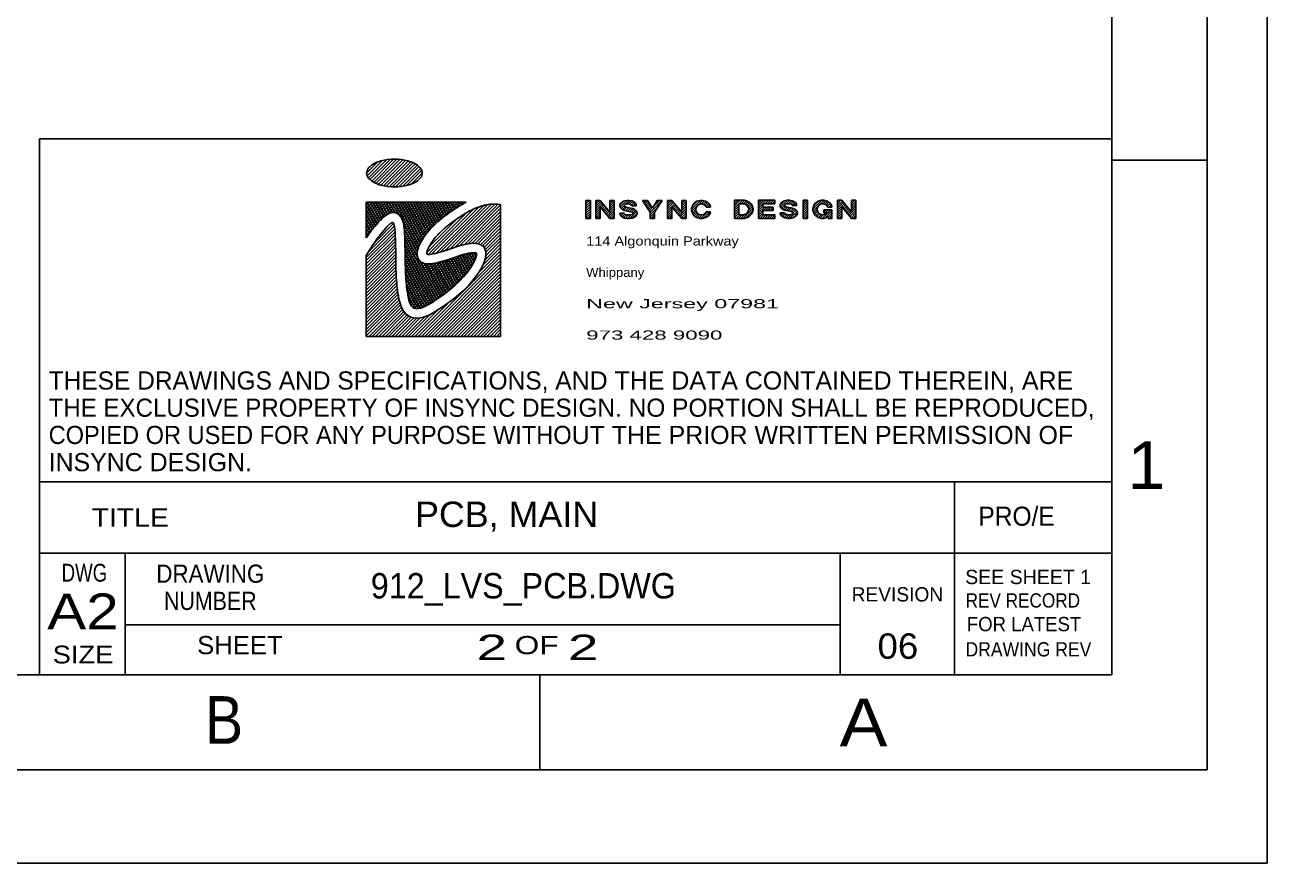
# Model space of a CAD drawing. Extents: x 0 to 187562, y 0 to 215336.
# Drawn here: x 457.2 to 594, y 0 to 92.4 of the extents above; entities that cross this region are included whole.
import ezdxf
from ezdxf.enums import TextEntityAlignment as Align

# ---------------------------------------------------------------- set-up
doc = ezdxf.new("R2010")
doc.units = 0
doc.header["$LTSCALE"] = 32.67
doc.header["$MEASUREMENT"] = 0
doc.layers.get('0').update_dxf_attribs({"linetype": 'CONTINUOUS'})
doc.styles.get("Standard").update_dxf_attribs({"font": 'txt', "width": 0.8})

msp = doc.modelspace()

# ---------------------------------------------------------------- linework, layer by layer
at = {"color": 7, "linetype": 'Continuous'}
for p, q in [((594, 0), (594, 420)), ((494.82, 76.05), (496.05, 77.28)), ((494.885, 75.755), (496.563, 77.433)), ((495.015, 75.524), (497.011, 77.521)), ((495.186, 75.334), (497.418, 77.566)), ((495.386, 75.173), (497.795, 77.583)), ((495.608, 75.035), (498.15, 77.577)), ((495.849, 74.915), (498.485, 77.552)), ((496.106, 74.812), (498.805, 77.511)), ((496.378, 74.723), (499.109, 77.455)), ((496.667, 74.652), (499.399, 77.383)), ((496.973, 74.597), (499.67, 77.294)), ((497.294, 74.557), (499.926, 77.189)), ((497.631, 74.533), (500.165, 77.068)), ((497.987, 74.529), (500.386, 76.928)), ((498.366, 74.547), (500.584, 76.765)), ((498.774, 74.595), (500.753, 76.573)), ((499.225, 74.685), (500.88, 76.34)), ((499.742, 74.841), (500.938, 76.037)), ((494.777, 72.846), (505.793, 72.846)), ((494.777, 72.846), (494.777, 68.922)), ((494.777, 72.486), (495.138, 72.846)), ((494.777, 72.125), (495.498, 72.846)), ((494.777, 71.764), (495.859, 72.846)), ((494.777, 71.404), (496.219, 72.846)), ((494.777, 71.043), (496.58, 72.846)), ((494.777, 70.682), (496.941, 72.846)), ((494.777, 70.322), (497.301, 72.846)), ((494.777, 69.961), (497.662, 72.846)), ((494.777, 69.6), (498.023, 72.846)), ((494.777, 72.545), (495.976, 70.467)), ((494.897, 72.846), (496.152, 70.672)), ((495.192, 72.846), (496.332, 70.871)), ((495.486, 72.846), (496.52, 71.056)), ((495.78, 72.846), (496.713, 71.232)), ((496.075, 72.846), (496.915, 71.391)), ((496.37, 72.846), (497.131, 71.527)), ((496.664, 72.846), (497.363, 71.636)), ((496.954, 71.416), (498.383, 72.846)), ((496.959, 72.846), (497.624, 71.693)), ((497.253, 72.846), (497.927, 71.679)), ((497.548, 72.846), (498.316, 71.514)), ((497.583, 71.685), (498.744, 72.846)), ((497.842, 72.846), (500.607, 68.056)), ((497.936, 71.678), (499.105, 72.846)), ((498.136, 72.846), (500.74, 68.336)), ((498.199, 71.58), (499.465, 72.846)), ((498.412, 71.432), (499.826, 72.846)), ((498.431, 72.846), (500.883, 68.599)), ((498.581, 71.24), (500.187, 72.846)), ((498.706, 71.005), (500.547, 72.846)), ((498.725, 72.846), (501.031, 68.853)), ((498.803, 70.741), (500.908, 72.846)), ((498.881, 70.458), (501.269, 72.846)), ((498.935, 70.152), (501.629, 72.846)), ((498.969, 69.825), (501.99, 72.846)), ((498.995, 69.49), (502.351, 72.846)), ((499.011, 69.146), (502.711, 72.846)), ((499.02, 72.846), (501.188, 69.091)), ((499.026, 68.8), (503.072, 72.846)), ((499.038, 68.451), (503.433, 72.846)), ((499.045, 68.098), (503.793, 72.846)), ((499.053, 67.745), (504.154, 72.846)), ((499.055, 67.387), (504.515, 72.846)), ((499.314, 72.846), (501.352, 69.317)), ((499.609, 72.846), (501.521, 69.534)), ((499.903, 72.846), (501.698, 69.738)), ((500.198, 72.846), (501.874, 69.943)), ((500.492, 72.846), (502.06, 70.132)), ((500.787, 72.846), (502.245, 70.32)), ((501.081, 72.846), (502.438, 70.496)), ((501.376, 72.846), (502.63, 70.674)), ((501.67, 72.846), (502.827, 70.843)), ((501.965, 72.846), (503.027, 71.007)), ((502.259, 72.846), (503.229, 71.167)), ((502.554, 72.846), (503.434, 71.322)), ((502.848, 72.846), (503.639, 71.477)), ((502.925, 67.34), (508.164, 72.579)), ((503.083, 71.054), (504.875, 72.846)), ((503.143, 72.846), (503.847, 71.627)), ((503.437, 72.846), (504.055, 71.776)), ((503.437, 67.491), (508.571, 72.626)), ((503.732, 72.846), (504.266, 71.92)), ((503.982, 67.676), (508.937, 72.631)), ((504.026, 72.846), (504.479, 72.061)), ((504.321, 72.846), (504.691, 72.204)), ((504.398, 72.008), (505.236, 72.846)), ((504.524, 67.857), (509.277, 72.61)), ((504.615, 72.846), (504.908, 72.339)), ((504.91, 72.846), (505.125, 72.474)), ((505.06, 68.033), (509.569, 72.542)), ((505.281, 72.563), (505.13, 72.477)), ((505.204, 72.846), (505.346, 72.6)), ((505.422, 72.644), (505.281, 72.563)), ((505.357, 72.607), (505.597, 72.846)), ((505.562, 72.722), (505.422, 72.644)), ((505.499, 72.846), (505.568, 72.725)), ((505.703, 72.796), (505.562, 72.722)), ((505.793, 72.842), (505.703, 72.796)), ((507.792, 72.51), (507.912, 72.535)), ((507.912, 72.535), (508.033, 72.559)), ((508.033, 72.559), (508.163, 72.579)), ((508.163, 72.579), (508.284, 72.598)), ((508.284, 72.598), (508.424, 72.614)), ((508.424, 72.614), (508.565, 72.625)), ((508.565, 72.625), (508.716, 72.632)), ((508.716, 72.632), (508.876, 72.633)), ((508.876, 72.633), (509.057, 72.627)), ((509.057, 72.627), (509.258, 72.612)), ((509.258, 72.612), (509.479, 72.589)), ((509.479, 72.589), (509.569, 72.576)), ((509.569, 58.054), (509.569, 72.576)), ((518.979, 73.048), (519.458, 73.048)), ((518.979, 71.051), (518.979, 73.048)), ((518.979, 72.666), (519.36, 73.048)), ((518.979, 72.921), (519.106, 73.048)), ((518.979, 72.412), (519.458, 72.891)), ((518.979, 72.157), (519.458, 72.637)), ((519.458, 73.048), (519.458, 71.051)), ((520.057, 73.048), (520.536, 73.048)), ((520.057, 71.051), (520.057, 73.048)), ((520.057, 72.666), (520.439, 73.048)), ((520.057, 72.921), (520.184, 73.048)), ((520.057, 72.412), (520.608, 72.962)), ((520.057, 72.157), (520.723, 72.823)), ((520.057, 71.903), (520.839, 72.684)), ((520.536, 73.048), (521.615, 71.75)), ((520.637, 72.228), (520.954, 72.545)), ((521.615, 73.048), (522.094, 73.048)), ((521.615, 71.75), (521.615, 73.048)), ((521.615, 72.951), (521.712, 73.048)), ((521.615, 72.697), (521.966, 73.048)), ((521.615, 72.442), (522.094, 72.921)), ((521.615, 72.187), (522.094, 72.667)), ((522.094, 73.048), (522.094, 71.051)), ((522.693, 72.502), (523.193, 73.002)), ((522.813, 72.749), (522.693, 72.549)), ((522.693, 72.549), (522.693, 72.399)), ((522.737, 72.291), (523.494, 73.048)), ((523.053, 72.948), (522.813, 72.749)), ((523.172, 72.998), (523.053, 72.948)), ((523.472, 73.048), (523.172, 72.998)), ((523.172, 72.499), (523.292, 72.599)), ((523.292, 72.599), (523.532, 72.649)), ((523.302, 72.601), (523.744, 73.043)), ((523.712, 73.048), (523.472, 73.048)), ((523.532, 72.649), (523.652, 72.649)), ((523.604, 72.649), (523.962, 73.007)), ((523.652, 72.649), (523.891, 72.599)), ((524.011, 72.998), (523.712, 73.048)), ((523.823, 72.613), (524.148, 72.938)), ((523.891, 72.599), (524.011, 72.499)), ((523.985, 72.521), (524.304, 72.84)), ((524.131, 72.948), (524.011, 72.998)), ((524.371, 72.799), (524.131, 72.948)), ((524.168, 72.449), (524.426, 72.707)), ((524.491, 72.599), (524.371, 72.799)), ((524.423, 72.449), (524.491, 72.517)), ((524.491, 72.449), (524.491, 72.599)), ((525.209, 73.048), (525.749, 73.048)), ((526.048, 71.75), (525.209, 73.048)), ((525.259, 72.971), (525.337, 73.048)), ((525.359, 72.816), (525.591, 73.048)), ((525.459, 72.662), (525.786, 72.989)), ((525.559, 72.507), (525.885, 72.833)), ((525.659, 72.352), (525.984, 72.678)), ((525.749, 73.048), (526.288, 72.2)), ((525.759, 72.198), (526.083, 72.522)), ((526.048, 71.723), (527.353, 73.028)), ((526.288, 72.2), (526.827, 73.048)), ((526.319, 72.248), (527.119, 73.048)), ((527.366, 73.048), (526.527, 71.75)), ((526.762, 72.946), (526.864, 73.048)), ((526.827, 73.048), (527.366, 73.048)), ((527.965, 73.048), (528.445, 73.048)), ((527.965, 71.051), (527.965, 73.048)), ((527.965, 72.921), (528.093, 73.048)), ((527.965, 72.666), (528.347, 73.048)), ((527.965, 72.412), (528.516, 72.962)), ((527.965, 72.157), (528.631, 72.823)), ((527.965, 71.903), (528.747, 72.684)), ((528.445, 73.048), (529.523, 71.75)), ((528.545, 72.228), (528.863, 72.545)), ((529.523, 73.048), (530.002, 73.048)), ((529.523, 71.75), (529.523, 73.048)), ((529.523, 72.951), (529.62, 73.048)), ((529.523, 72.697), (529.875, 73.048)), ((529.523, 72.442), (530.002, 72.921)), ((529.523, 72.188), (530.002, 72.667)), ((530.002, 73.048), (530.002, 71.051)), ((530.602, 72.067), (531.582, 73.048)), ((530.683, 72.404), (531.239, 72.959)), ((530.721, 72.499), (530.901, 72.749)), ((530.901, 72.749), (531.021, 72.849)), ((531.021, 72.849), (531.201, 72.948)), ((531.201, 72.948), (531.56, 73.048)), ((531.44, 72.599), (531.261, 72.499)), ((531.322, 72.533), (531.829, 73.04)), ((531.62, 72.649), (531.44, 72.599)), ((531.56, 73.048), (531.8, 73.048)), ((531.74, 72.649), (531.62, 72.649)), ((531.692, 72.649), (532.028, 72.985)), ((531.92, 72.599), (531.74, 72.649)), ((531.8, 73.048), (532.159, 72.948)), ((531.902, 72.604), (532.215, 72.917)), ((532.099, 72.499), (531.92, 72.599)), ((532.069, 72.516), (532.373, 72.82)), ((532.159, 72.948), (532.339, 72.849)), ((532.191, 72.384), (532.499, 72.692)), ((532.339, 72.849), (532.459, 72.749)), ((532.361, 72.299), (532.606, 72.544)), ((532.459, 72.749), (532.639, 72.499)), ((535.34, 73.064), (536.418, 73.064)), ((535.34, 71.067), (535.34, 73.064)), ((535.34, 72.682), (535.722, 73.064)), ((535.34, 72.428), (535.977, 73.064)), ((535.34, 72.937), (535.467, 73.064)), ((535.34, 72.173), (535.819, 72.653)), ((535.819, 72.665), (536.418, 72.665)), ((535.819, 71.467), (535.819, 72.665)), ((535.832, 72.665), (536.231, 73.064)), ((536.086, 72.665), (536.474, 73.053)), ((536.341, 72.665), (536.68, 73.004)), ((536.418, 73.064), (536.658, 73.014)), ((536.418, 72.665), (536.658, 72.565)), ((536.543, 72.613), (536.849, 72.919)), ((536.658, 73.014), (536.958, 72.865)), ((536.658, 72.565), (536.838, 72.315)), ((536.697, 72.511), (537.003, 72.818)), ((536.803, 72.363), (537.127, 72.688)), ((536.878, 72.183), (537.234, 72.539)), ((536.958, 72.865), (537.197, 72.615)), ((537.197, 72.615), (537.317, 72.365)), ((537.976, 73.064), (539.774, 73.064)), ((537.976, 71.067), (537.976, 73.064)), ((537.976, 72.937), (538.104, 73.064)), ((537.976, 72.682), (538.358, 73.064)), ((537.976, 72.428), (538.613, 73.064)), ((537.976, 72.173), (538.456, 72.653)), ((539.774, 72.665), (538.456, 72.665)), ((538.456, 72.665), (538.456, 72.315)), ((538.468, 72.665), (538.867, 73.064)), ((538.723, 72.665), (539.122, 73.064)), ((538.977, 72.665), (539.376, 73.064)), ((539.232, 72.665), (539.631, 73.064)), ((539.486, 72.665), (539.774, 72.952)), ((539.741, 72.665), (539.774, 72.698)), ((539.774, 73.064), (539.774, 72.665)), ((540.373, 72.518), (540.873, 73.018)), ((540.493, 72.765), (540.373, 72.565)), ((540.373, 72.565), (540.373, 72.415)), ((540.416, 72.307), (541.174, 73.064)), ((540.732, 72.964), (540.493, 72.765)), ((540.852, 73.014), (540.732, 72.964)), ((541.152, 73.064), (540.852, 73.014)), ((540.852, 72.515), (540.972, 72.615)), ((540.972, 72.615), (541.211, 72.665)), ((540.981, 72.617), (541.423, 73.059)), ((541.391, 73.064), (541.152, 73.064)), ((541.211, 72.665), (541.331, 72.665)), ((541.284, 72.665), (541.641, 73.023)), ((541.331, 72.665), (541.571, 72.615)), ((541.691, 73.014), (541.391, 73.064)), ((541.503, 72.629), (541.827, 72.954)), ((541.571, 72.615), (541.691, 72.515)), ((541.665, 72.537), (541.984, 72.856)), ((541.811, 72.964), (541.691, 73.014)), ((542.05, 72.815), (541.811, 72.964)), ((541.848, 72.465), (542.105, 72.723)), ((542.17, 72.615), (542.05, 72.815)), ((542.102, 72.465), (542.17, 72.533)), ((542.17, 72.465), (542.17, 72.615)), ((542.889, 73.064), (543.368, 73.064)), ((542.889, 71.067), (542.889, 73.064)), ((542.889, 72.682), (543.271, 73.064)), ((542.889, 72.937), (543.016, 73.064)), ((542.889, 72.428), (543.368, 72.907)), ((542.889, 72.173), (543.368, 72.653)), ((543.368, 73.064), (543.368, 71.067)), ((543.967, 72.083), (544.949, 73.064)), ((544.049, 72.419), (544.605, 72.975)), ((544.267, 72.765), (544.087, 72.515)), ((544.387, 72.865), (544.267, 72.765)), ((544.567, 72.964), (544.387, 72.865)), ((544.926, 73.064), (544.567, 72.964)), ((544.626, 72.515), (544.806, 72.615)), ((544.688, 72.55), (545.195, 73.056)), ((544.806, 72.615), (544.986, 72.665)), ((545.166, 73.064), (544.926, 73.064)), ((544.986, 72.665), (545.106, 72.665)), ((545.058, 72.665), (545.394, 73.001)), ((545.106, 72.665), (545.286, 72.615)), ((545.525, 72.964), (545.166, 73.064)), ((545.268, 72.62), (545.581, 72.933)), ((545.286, 72.615), (545.465, 72.515)), ((545.435, 72.532), (545.739, 72.836)), ((545.705, 72.865), (545.525, 72.964)), ((545.557, 72.4), (545.865, 72.708)), ((545.825, 72.765), (545.705, 72.865)), ((545.727, 72.315), (545.972, 72.56)), ((546.005, 72.515), (545.825, 72.765)), ((546.664, 73.064), (547.143, 73.064)), ((546.664, 71.067), (546.664, 73.064)), ((546.664, 72.682), (547.045, 73.064)), ((546.664, 72.937), (546.791, 73.064)), ((546.664, 72.428), (547.214, 72.978)), ((546.664, 72.173), (547.33, 72.839)), ((546.664, 71.919), (547.445, 72.7)), ((547.143, 73.064), (548.221, 71.766)), ((547.244, 72.244), (547.561, 72.561)), ((548.221, 73.064), (548.701, 73.064)), ((548.221, 71.766), (548.221, 73.064)), ((548.221, 72.967), (548.318, 73.064)), ((548.221, 72.713), (548.573, 73.064)), ((548.221, 72.458), (548.701, 72.937)), ((548.221, 72.203), (548.701, 72.683)), ((548.701, 73.064), (548.701, 71.067)), ((494.777, 72.035), (495.801, 70.261)), ((494.777, 71.525), (495.626, 70.054)), ((496.815, 71.324), (496.574, 71.109)), ((497.087, 71.506), (496.815, 71.324)), ((497.378, 71.642), (497.087, 71.506)), ((497.699, 71.709), (497.378, 71.642)), ((498.05, 71.663), (497.699, 71.709)), ((498.362, 71.489), (498.05, 71.663)), ((498.583, 71.238), (498.362, 71.489)), ((498.733, 70.955), (498.583, 71.238)), ((501.452, 67.31), (505.815, 71.673)), ((501.594, 67.091), (506.576, 72.073)), ((501.981, 67.118), (507.198, 72.334)), ((502.431, 67.207), (507.715, 72.491)), ((503.242, 71.177), (503.162, 71.12)), ((503.283, 71.213), (503.242, 71.177)), ((503.413, 71.307), (503.283, 71.213)), ((503.544, 71.405), (503.413, 71.307)), ((503.674, 71.504), (503.544, 71.405)), ((503.815, 71.603), (503.674, 71.504)), ((503.955, 71.705), (503.815, 71.603)), ((504.096, 71.806), (503.955, 71.705)), ((504.247, 71.907), (504.096, 71.806)), ((504.397, 72.008), (504.247, 71.907)), ((504.548, 72.106), (504.397, 72.008)), ((504.688, 72.202), (504.548, 72.106)), ((504.839, 72.298), (504.688, 72.202)), ((504.99, 72.389), (504.839, 72.298)), ((504.97, 71.147), (505.11, 71.239)), ((505.13, 72.477), (504.99, 72.389)), ((505.11, 71.239), (505.251, 71.331)), ((505.251, 71.331), (505.391, 71.42)), ((505.391, 71.42), (505.532, 71.506)), ((505.532, 71.506), (505.663, 71.587)), ((505.55, 68.162), (509.569, 72.181)), ((505.663, 71.587), (505.803, 71.666)), ((505.803, 71.666), (505.934, 71.74)), ((505.934, 71.74), (506.054, 71.812)), ((506.01, 68.261), (509.569, 71.82)), ((506.054, 71.812), (506.185, 71.88)), ((506.185, 71.88), (506.305, 71.945)), ((506.305, 71.945), (506.436, 72.006)), ((506.431, 68.321), (509.569, 71.46)), ((506.436, 72.006), (506.556, 72.064)), ((506.556, 72.064), (506.677, 72.12)), ((506.677, 72.12), (506.787, 72.172)), ((506.787, 72.172), (506.908, 72.221)), ((506.908, 72.221), (507.018, 72.266)), ((507.018, 72.266), (507.129, 72.309)), ((507.129, 72.309), (507.239, 72.349)), ((507.239, 72.349), (507.35, 72.387)), ((507.35, 72.387), (507.45, 72.421)), ((507.45, 72.421), (507.561, 72.452)), ((507.561, 72.452), (507.681, 72.482)), ((507.681, 72.482), (507.792, 72.51)), ((518.979, 71.903), (519.458, 72.382)), ((518.979, 71.648), (519.458, 72.127)), ((518.979, 71.393), (519.458, 71.873)), ((518.979, 71.139), (519.458, 71.618)), ((519.146, 71.051), (519.458, 71.364)), ((520.057, 71.648), (520.536, 72.127)), ((520.057, 71.393), (520.536, 71.873)), ((520.057, 71.139), (520.536, 71.618)), ((520.224, 71.051), (520.536, 71.364)), ((521.615, 71.051), (520.536, 72.349)), ((520.536, 72.349), (520.536, 71.051)), ((520.753, 72.089), (521.07, 72.406)), ((520.868, 71.95), (521.185, 72.267)), ((520.984, 71.811), (521.301, 72.128)), ((521.099, 71.672), (521.416, 71.989)), ((521.215, 71.533), (521.532, 71.85)), ((521.33, 71.394), (522.094, 72.157)), ((521.446, 71.255), (522.094, 71.903)), ((521.561, 71.116), (522.094, 71.648)), ((521.615, 71.933), (522.094, 72.412)), ((521.751, 71.051), (522.094, 71.394)), ((522.693, 72.399), (522.753, 72.25)), ((523.172, 71.65), (522.693, 71.65)), ((522.693, 71.65), (522.693, 71.551)), ((522.693, 71.551), (522.813, 71.351)), ((522.718, 71.509), (522.86, 71.65)), ((522.753, 72.25), (522.873, 72.1)), ((522.813, 71.351), (522.993, 71.201)), ((522.814, 71.35), (523.115, 71.65)), ((522.841, 72.14), (523.172, 72.472)), ((522.873, 72.1), (523.172, 71.95)), ((522.953, 71.234), (523.253, 71.534)), ((522.993, 71.201), (523.232, 71.101)), ((522.994, 72.039), (523.301, 72.346)), ((523.121, 71.148), (523.443, 71.469)), ((523.164, 71.954), (523.492, 72.283)), ((523.172, 72.399), (523.172, 72.499)), ((523.412, 72.299), (523.172, 72.399)), ((523.172, 71.95), (523.891, 71.8)), ((523.172, 71.601), (523.172, 71.65)), ((523.292, 71.501), (523.172, 71.601)), ((523.532, 71.451), (523.292, 71.501)), ((523.315, 71.087), (523.679, 71.451)), ((523.373, 71.908), (523.703, 72.239)), ((523.891, 72.2), (523.412, 72.299)), ((523.772, 71.451), (523.532, 71.451)), ((523.534, 71.051), (523.976, 71.493)), ((523.583, 71.864), (523.914, 72.195)), ((524.011, 71.501), (523.772, 71.451)), ((523.792, 71.055), (524.559, 71.822)), ((523.794, 71.82), (524.125, 72.151)), ((524.131, 72.15), (523.891, 72.2)), ((523.891, 71.8), (524.011, 71.75)), ((523.988, 71.76), (524.29, 72.061)), ((524.011, 72.499), (524.011, 72.449)), ((524.011, 72.449), (524.491, 72.449)), ((524.011, 71.75), (524.131, 71.65)), ((524.131, 71.601), (524.011, 71.501)), ((524.071, 71.101), (524.311, 71.201)), ((524.109, 71.117), (524.61, 71.618)), ((524.311, 72.05), (524.131, 72.15)), ((524.131, 71.648), (524.432, 71.949)), ((524.131, 71.65), (524.131, 71.601)), ((524.55, 71.85), (524.311, 72.05)), ((524.311, 71.201), (524.491, 71.351)), ((524.491, 71.351), (524.61, 71.551)), ((524.61, 71.65), (524.55, 71.85)), ((524.61, 71.551), (524.61, 71.65)), ((525.859, 72.043), (526.182, 72.366)), ((525.959, 71.888), (526.281, 72.21)), ((526.048, 71.469), (526.888, 72.309)), ((526.048, 71.051), (526.048, 71.75)), ((526.048, 71.214), (526.527, 71.693)), ((526.14, 71.051), (526.527, 71.439)), ((526.395, 71.051), (526.527, 71.184)), ((526.527, 71.75), (526.527, 71.051)), ((527.965, 71.648), (528.445, 72.127)), ((527.965, 71.394), (528.445, 71.873)), ((527.965, 71.139), (528.445, 71.618)), ((528.132, 71.051), (528.445, 71.364)), ((529.523, 71.051), (528.445, 72.349)), ((528.445, 72.349), (528.445, 71.051)), ((528.661, 72.089), (528.978, 72.406)), ((528.776, 71.95), (529.094, 72.267)), ((528.892, 71.811), (529.209, 72.128)), ((529.008, 71.672), (529.325, 71.989)), ((529.123, 71.533), (529.44, 71.85)), ((529.239, 71.394), (530.002, 72.158)), ((529.354, 71.255), (530.002, 71.903)), ((529.47, 71.116), (530.002, 71.648)), ((529.523, 71.933), (530.002, 72.412)), ((529.66, 71.051), (530.002, 71.394)), ((530.602, 72.15), (530.661, 72.349)), ((530.602, 71.95), (530.602, 72.15)), ((530.661, 71.75), (530.602, 71.95)), ((530.633, 71.844), (531.22, 72.431)), ((530.661, 72.349), (530.721, 72.499)), ((530.721, 71.601), (530.661, 71.75)), ((530.699, 71.656), (531.081, 72.038)), ((530.901, 71.351), (530.721, 71.601)), ((530.795, 71.498), (531.129, 71.831)), ((531.021, 71.251), (530.901, 71.351)), ((530.902, 71.35), (531.22, 71.668)), ((531.201, 71.151), (531.021, 71.251)), ((531.045, 71.238), (531.355, 71.548)), ((531.141, 72.299), (531.081, 72.15)), ((531.081, 72.15), (531.081, 71.95)), ((531.081, 71.95), (531.141, 71.8)), ((531.261, 72.499), (531.141, 72.299)), ((531.141, 71.8), (531.261, 71.601)), ((531.56, 71.051), (531.201, 71.151)), ((531.21, 71.148), (531.536, 71.474)), ((531.261, 71.601), (531.44, 71.501)), ((531.409, 71.093), (531.777, 71.461)), ((531.44, 71.501), (531.62, 71.451)), ((531.62, 71.451), (531.74, 71.451)), ((531.622, 71.051), (532.371, 71.8)), ((531.74, 71.451), (531.92, 71.501)), ((532.159, 71.151), (531.8, 71.051)), ((531.906, 71.081), (532.626, 71.8)), ((531.92, 71.501), (532.099, 71.601)), ((532.219, 72.349), (532.099, 72.499)), ((532.099, 71.601), (532.219, 71.75)), ((532.339, 71.251), (532.159, 71.151)), ((532.219, 72.299), (532.219, 72.349)), ((532.699, 72.299), (532.219, 72.299)), ((532.219, 71.8), (532.699, 71.8)), ((532.219, 71.75), (532.219, 71.8)), ((532.321, 71.241), (532.53, 71.45)), ((532.459, 71.351), (532.339, 71.251)), ((532.639, 71.601), (532.459, 71.351)), ((532.616, 72.299), (532.689, 72.373)), ((532.639, 72.499), (532.699, 72.349)), ((532.699, 71.75), (532.639, 71.601)), ((532.699, 72.349), (532.699, 72.299)), ((532.699, 71.8), (532.699, 71.75)), ((535.34, 71.919), (535.819, 72.398)), ((535.34, 71.664), (535.819, 72.143)), ((535.34, 71.409), (535.819, 71.889)), ((535.34, 71.155), (535.819, 71.634)), ((535.507, 71.067), (535.906, 71.467)), ((535.762, 71.067), (536.161, 71.467)), ((536.418, 71.467), (535.819, 71.467)), ((536.016, 71.067), (536.416, 71.467)), ((536.271, 71.067), (537.366, 72.162)), ((536.658, 71.566), (536.418, 71.467)), ((536.554, 71.095), (537.347, 71.888)), ((536.838, 71.816), (536.658, 71.566)), ((536.958, 71.267), (536.658, 71.117)), ((536.838, 72.315), (536.898, 72.116)), ((536.898, 72.016), (536.838, 71.816)), ((536.869, 71.92), (537.316, 72.367)), ((536.898, 72.116), (536.898, 72.016)), ((537.197, 71.517), (536.958, 71.267)), ((537.317, 71.766), (537.197, 71.517)), ((537.317, 72.365), (537.377, 72.116)), ((537.377, 72.016), (537.317, 71.766)), ((537.377, 72.116), (537.377, 72.016)), ((537.976, 71.919), (538.456, 72.398)), ((537.976, 71.664), (538.628, 72.315)), ((537.976, 71.409), (538.456, 71.889)), ((537.976, 71.155), (538.456, 71.634)), ((538.143, 71.067), (538.543, 71.467)), ((538.398, 71.067), (538.797, 71.467)), ((538.456, 72.315), (539.594, 72.315)), ((539.594, 71.916), (538.456, 71.916)), ((538.456, 71.916), (538.456, 71.467)), ((538.456, 71.467), (539.774, 71.467)), ((538.483, 71.916), (538.882, 72.315)), ((538.652, 71.067), (539.052, 71.467)), ((538.737, 71.916), (539.137, 72.315)), ((538.907, 71.067), (539.306, 71.467)), ((538.992, 71.916), (539.391, 72.315)), ((539.162, 71.067), (539.561, 71.467)), ((539.247, 71.916), (539.594, 72.263)), ((539.416, 71.067), (539.774, 71.425)), ((539.501, 71.916), (539.594, 72.009)), ((539.594, 72.315), (539.594, 71.916)), ((539.671, 71.067), (539.774, 71.17)), ((539.774, 71.467), (539.774, 71.067)), ((540.373, 72.415), (540.433, 72.266)), ((540.852, 71.666), (540.373, 71.666)), ((540.373, 71.666), (540.373, 71.566)), ((540.373, 71.566), (540.493, 71.367)), ((540.398, 71.524), (540.54, 71.666)), ((540.433, 72.266), (540.552, 72.116)), ((540.493, 71.367), (540.672, 71.217)), ((540.494, 71.366), (540.794, 71.666)), ((540.52, 72.156), (540.852, 72.488)), ((540.552, 72.116), (540.852, 71.966)), ((540.633, 71.25), (540.932, 71.55)), ((540.672, 71.217), (540.912, 71.117)), ((540.674, 72.055), (540.981, 72.362)), ((540.801, 71.163), (541.122, 71.485)), ((540.844, 71.97), (541.172, 72.299)), ((540.852, 72.415), (540.852, 72.515)), ((541.092, 72.315), (540.852, 72.415)), ((540.852, 71.966), (541.571, 71.816)), ((540.852, 71.616), (540.852, 71.666)), ((540.972, 71.517), (540.852, 71.616)), ((541.211, 71.467), (540.972, 71.517)), ((540.995, 71.103), (541.358, 71.467)), ((541.052, 71.924), (541.383, 72.255)), ((541.571, 72.215), (541.092, 72.315)), ((541.451, 71.467), (541.211, 71.467)), ((541.214, 71.067), (541.656, 71.509)), ((541.263, 71.88), (541.593, 72.211)), ((541.691, 71.517), (541.451, 71.467)), ((541.472, 71.071), (542.239, 71.838)), ((541.474, 71.836), (541.804, 72.167)), ((541.811, 72.166), (541.571, 72.215)), ((541.571, 71.816), (541.691, 71.766)), ((541.668, 71.776), (541.969, 72.077)), ((541.691, 72.515), (541.691, 72.465)), ((541.691, 72.465), (542.17, 72.465)), ((541.691, 71.766), (541.811, 71.666)), ((541.811, 71.616), (541.691, 71.517)), ((541.751, 71.117), (541.99, 71.217)), ((541.788, 71.133), (542.29, 71.634)), ((541.99, 72.066), (541.811, 72.166)), ((541.811, 71.664), (542.111, 71.965)), ((541.811, 71.666), (541.811, 71.616)), ((542.23, 71.866), (541.99, 72.066)), ((541.99, 71.217), (542.17, 71.367)), ((542.17, 71.367), (542.29, 71.566)), ((542.29, 71.666), (542.23, 71.866)), ((542.29, 71.566), (542.29, 71.666)), ((542.889, 71.919), (543.368, 72.398)), ((542.889, 71.664), (543.368, 72.143)), ((542.889, 71.409), (543.368, 71.889)), ((542.889, 71.155), (543.368, 71.634)), ((543.056, 71.067), (543.368, 71.38)), ((544.027, 72.365), (543.967, 72.166)), ((543.967, 72.166), (543.967, 71.966)), ((543.967, 71.966), (544.027, 71.766)), ((543.999, 71.86), (544.585, 72.446)), ((544.087, 72.515), (544.027, 72.365)), ((544.027, 71.766), (544.087, 71.616)), ((544.065, 71.672), (544.447, 72.053)), ((544.087, 71.616), (544.267, 71.367)), ((544.161, 71.513), (544.495, 71.847)), ((544.267, 71.367), (544.387, 71.267)), ((544.268, 71.366), (544.586, 71.684)), ((544.387, 71.267), (544.567, 71.167)), ((544.411, 71.254), (544.721, 71.564)), ((544.447, 72.166), (544.507, 72.315)), ((544.447, 71.966), (544.447, 72.166)), ((544.507, 71.816), (544.447, 71.966)), ((544.507, 72.315), (544.626, 72.515)), ((544.626, 71.616), (544.507, 71.816)), ((544.567, 71.167), (544.926, 71.067)), ((544.576, 71.164), (544.902, 71.49)), ((544.806, 71.517), (544.626, 71.616)), ((544.775, 71.109), (545.143, 71.477)), ((544.986, 71.467), (544.806, 71.517)), ((545.106, 71.467), (544.986, 71.467)), ((544.988, 71.067), (545.937, 72.016)), ((545.286, 71.517), (545.106, 71.467)), ((546.064, 72.016), (545.166, 72.016)), ((545.166, 72.016), (545.166, 71.666)), ((545.166, 71.754), (545.428, 72.016)), ((545.166, 72.009), (545.173, 72.016)), ((545.166, 71.666), (545.525, 71.666)), ((545.272, 71.097), (546.064, 71.889)), ((545.465, 71.616), (545.286, 71.517)), ((545.333, 71.666), (545.682, 72.016)), ((545.345, 71.117), (545.645, 71.217)), ((545.465, 72.515), (545.585, 72.365)), ((545.525, 71.666), (545.465, 71.616)), ((545.585, 72.365), (545.585, 72.315)), ((545.585, 72.315), (546.064, 72.315)), ((545.645, 71.215), (546.064, 71.634)), ((545.645, 71.217), (545.645, 71.067)), ((545.752, 71.067), (546.064, 71.38)), ((545.982, 72.315), (546.055, 72.389)), ((546.064, 72.365), (546.005, 72.515)), ((546.064, 72.315), (546.064, 72.365)), ((546.064, 71.067), (546.064, 72.016)), ((546.664, 71.664), (547.143, 72.143)), ((546.664, 71.409), (547.143, 71.889)), ((546.664, 71.155), (547.143, 71.634)), ((546.831, 71.067), (547.143, 71.38)), ((548.221, 71.067), (547.143, 72.365)), ((547.143, 72.365), (547.143, 71.067)), ((547.359, 72.105), (547.676, 72.422)), ((547.475, 71.966), (547.792, 72.283)), ((547.59, 71.827), (547.907, 72.144)), ((547.706, 71.688), (548.023, 72.005)), ((547.821, 71.549), (548.138, 71.866)), ((547.937, 71.41), (548.701, 72.174)), ((548.052, 71.271), (548.701, 71.919)), ((548.168, 71.132), (548.701, 71.664)), ((548.221, 71.949), (548.701, 72.428)), ((548.358, 71.067), (548.701, 71.41)), ((548.613, 71.067), (548.701, 71.155)), ((494.777, 71.015), (495.452, 69.845)), ((494.777, 70.504), (495.282, 69.63)), ((494.777, 69.24), (495.816, 70.279)), ((494.777, 69.994), (495.118, 69.404)), ((494.777, 66.766), (497.923, 69.913)), ((495.013, 67.363), (497.87, 70.22)), ((495.409, 69.792), (495.289, 69.639)), ((495.53, 69.94), (495.409, 69.792)), ((495.59, 70.011), (495.53, 69.94)), ((495.731, 70.18), (495.59, 70.011)), ((495.672, 68.382), (497.795, 70.505)), ((495.911, 70.39), (495.731, 70.18)), ((496.112, 70.628), (495.911, 70.39)), ((496.333, 70.873), (496.112, 70.628)), ((496.574, 71.109), (496.333, 70.873)), ((496.705, 69.728), (496.896, 69.949)), ((496.705, 69.722), (496.896, 69.943)), ((496.896, 69.949), (497.087, 70.164)), ((496.896, 69.943), (497.087, 70.157)), ((497.087, 70.164), (497.277, 70.355)), ((497.087, 70.157), (497.277, 70.348)), ((497.277, 70.355), (497.348, 70.419)), ((497.277, 70.348), (497.348, 70.412)), ((497.348, 70.419), (497.377, 70.443)), ((497.348, 70.412), (497.377, 70.437)), ((497.377, 70.443), (497.408, 70.471)), ((497.377, 70.437), (497.408, 70.464)), ((497.408, 70.471), (497.442, 70.5)), ((497.408, 70.464), (497.442, 70.493)), ((497.442, 70.5), (497.478, 70.528)), ((497.442, 70.493), (497.478, 70.522)), ((497.478, 70.528), (497.515, 70.554)), ((497.478, 70.522), (497.515, 70.548)), ((497.515, 70.554), (497.552, 70.577)), ((497.515, 70.548), (497.552, 70.571)), ((497.552, 70.577), (497.589, 70.595)), ((497.552, 70.571), (497.589, 70.589)), ((497.589, 70.595), (497.624, 70.607)), ((497.589, 70.589), (497.624, 70.601)), ((497.624, 70.607), (497.658, 70.613)), ((497.624, 70.601), (497.658, 70.606)), ((497.658, 70.613), (497.689, 70.611)), ((497.658, 70.606), (497.689, 70.605)), ((497.689, 70.611), (497.718, 70.602)), ((497.689, 70.605), (497.718, 70.596)), ((497.718, 70.602), (497.743, 70.587)), ((497.718, 70.596), (497.743, 70.58)), ((497.743, 70.587), (497.765, 70.564)), ((497.743, 70.58), (497.765, 70.558)), ((497.765, 70.564), (497.783, 70.536)), ((497.765, 70.558), (497.783, 70.529)), ((497.783, 70.536), (497.799, 70.503)), ((497.783, 70.529), (497.799, 70.496)), ((497.799, 70.503), (497.812, 70.466)), ((497.799, 70.496), (497.812, 70.459)), ((497.812, 70.466), (497.824, 70.427)), ((497.812, 70.459), (497.824, 70.42)), ((497.824, 70.427), (497.834, 70.387)), ((497.824, 70.42), (497.834, 70.38)), ((497.834, 70.387), (497.842, 70.349)), ((497.834, 70.38), (497.842, 70.342)), ((497.842, 70.349), (497.85, 70.313)), ((497.842, 70.342), (497.85, 70.307)), ((497.85, 70.307), (497.89, 70.137)), ((497.89, 70.137), (497.93, 69.87)), ((497.93, 69.87), (497.95, 69.583)), ((498.834, 70.648), (498.733, 70.955)), ((498.914, 70.326), (498.834, 70.648)), ((498.847, 70.596), (500.496, 67.739)), ((498.954, 69.992), (498.914, 70.326)), ((498.984, 69.658), (498.954, 69.992)), ((498.964, 69.883), (500.415, 67.37)), ((501.676, 67.894), (504.841, 71.059)), ((501.796, 69.854), (501.696, 69.736)), ((501.897, 69.968), (501.796, 69.854)), ((502.007, 70.077), (501.897, 69.968)), ((502.108, 70.182), (502.007, 70.077)), ((502.208, 70.283), (502.108, 70.182)), ((502.309, 70.382), (502.208, 70.283)), ((502.419, 70.478), (502.309, 70.382)), ((502.519, 70.572), (502.419, 70.478)), ((502.434, 69.013), (503.34, 69.92)), ((502.62, 70.665), (502.519, 70.572)), ((502.72, 70.756), (502.62, 70.665)), ((502.831, 70.847), (502.72, 70.756)), ((502.941, 70.937), (502.831, 70.847)), ((503.052, 71.027), (502.941, 70.937)), ((503.162, 71.12), (503.052, 71.027)), ((503.122, 69.721), (503.212, 69.805)), ((503.212, 69.805), (503.303, 69.889)), ((503.303, 69.889), (503.403, 69.97)), ((503.403, 69.97), (503.494, 70.053)), ((503.494, 70.053), (503.594, 70.136)), ((503.594, 70.136), (503.704, 70.219)), ((503.704, 70.219), (503.805, 70.304)), ((503.805, 70.304), (503.875, 70.357)), ((503.875, 70.357), (503.915, 70.391)), ((503.915, 70.391), (504.036, 70.48)), ((504.036, 70.48), (504.156, 70.573)), ((504.156, 70.573), (504.287, 70.667)), ((504.287, 70.667), (504.417, 70.762)), ((504.417, 70.762), (504.558, 70.859)), ((504.558, 70.859), (504.688, 70.955)), ((504.688, 70.955), (504.829, 71.051)), ((504.829, 71.051), (504.97, 71.147)), ((506.781, 68.31), (509.569, 71.099)), ((507.11, 68.279), (509.569, 70.738)), ((507.356, 68.164), (509.569, 70.378)), ((507.584, 68.031), (509.569, 70.017)), ((519.458, 71.051), (518.979, 71.051)), ((519.4, 71.051), (519.458, 71.109)), ((520.536, 71.051), (520.057, 71.051)), ((520.479, 71.051), (520.536, 71.109)), ((522.094, 71.051), (521.615, 71.051)), ((522.006, 71.051), (522.094, 71.139)), ((523.232, 71.101), (523.532, 71.051)), ((523.532, 71.051), (523.772, 71.051)), ((523.772, 71.051), (524.071, 71.101)), ((526.527, 71.051), (526.048, 71.051)), ((528.445, 71.051), (527.965, 71.051)), ((528.387, 71.051), (528.445, 71.109)), ((530.002, 71.051), (529.523, 71.051)), ((529.914, 71.051), (530.002, 71.139)), ((531.8, 71.051), (531.56, 71.051)), ((536.418, 71.067), (535.34, 71.067)), ((536.658, 71.117), (536.418, 71.067)), ((539.774, 71.067), (537.976, 71.067)), ((540.912, 71.117), (541.211, 71.067)), ((541.211, 71.067), (541.451, 71.067)), ((541.451, 71.067), (541.751, 71.117)), ((543.368, 71.067), (542.889, 71.067)), ((543.311, 71.067), (543.368, 71.125)), ((544.926, 71.067), (545.166, 71.067)), ((545.166, 71.067), (545.345, 71.117)), ((545.645, 71.067), (546.064, 71.067)), ((546.007, 71.067), (546.064, 71.125)), ((547.143, 71.067), (546.664, 71.067)), ((547.085, 71.067), (547.143, 71.125)), ((548.701, 71.067), (548.221, 71.067)), ((494.777, 66.405), (497.95, 69.579)), ((494.777, 69.484), (494.958, 69.171)), ((494.777, 66.045), (497.972, 69.24)), ((494.777, 68.974), (494.796, 68.941)), ((494.777, 65.684), (497.986, 68.893)), ((494.777, 65.323), (497.999, 68.546)), ((494.807, 68.961), (494.787, 68.922)), ((494.937, 69.142), (494.807, 68.961)), ((495.058, 69.314), (494.937, 69.142)), ((495.168, 69.479), (495.058, 69.314)), ((495.289, 69.639), (495.168, 69.479)), ((495.67, 68.386), (495.781, 68.558)), ((495.67, 68.38), (495.781, 68.552)), ((495.781, 68.558), (495.901, 68.722)), ((495.781, 68.552), (495.901, 68.715)), ((495.901, 68.722), (496.012, 68.875)), ((495.901, 68.715), (496.012, 68.868)), ((496.012, 68.875), (496.112, 69.02)), ((496.012, 68.868), (496.112, 69.014)), ((496.112, 69.02), (496.152, 69.063)), ((496.112, 69.014), (496.152, 69.056)), ((496.152, 69.063), (496.223, 69.156)), ((496.152, 69.056), (496.223, 69.149)), ((496.223, 69.156), (496.323, 69.283)), ((496.223, 69.149), (496.323, 69.276)), ((496.323, 69.283), (496.373, 69.343)), ((496.323, 69.276), (496.373, 69.336)), ((496.373, 69.343), (496.524, 69.516)), ((496.373, 69.336), (496.524, 69.51)), ((496.524, 69.516), (496.705, 69.728)), ((496.524, 69.51), (496.705, 69.722)), ((497.95, 69.583), (497.97, 69.294)), ((497.97, 69.294), (497.98, 69.024)), ((497.98, 69.024), (497.99, 68.797)), ((497.99, 68.797), (498.01, 68.237)), ((499.005, 69.339), (498.984, 69.658)), ((499.014, 69.058), (499.005, 69.339)), ((499.006, 69.3), (500.448, 66.803)), ((499.025, 68.832), (499.014, 69.058)), ((499.035, 68.549), (499.025, 68.832)), ((499.027, 68.753), (502.766, 62.277)), ((499.045, 68.263), (499.035, 68.549)), ((499.065, 67.035), (501.375, 69.346)), ((500.892, 68.617), (500.752, 68.36)), ((501.033, 68.857), (500.892, 68.617)), ((501.173, 69.07), (501.033, 68.857)), ((501.294, 69.245), (501.173, 69.07)), ((501.385, 69.358), (501.294, 69.245)), ((501.485, 69.488), (501.385, 69.358)), ((501.585, 69.614), (501.485, 69.488)), ((501.696, 69.736), (501.585, 69.614)), ((501.907, 68.306), (502.027, 68.485)), ((502.027, 68.485), (502.138, 68.635)), ((502.138, 68.635), (502.208, 68.729)), ((502.208, 68.729), (502.288, 68.839)), ((502.288, 68.839), (502.379, 68.949)), ((502.379, 68.949), (502.469, 69.054)), ((502.469, 69.054), (502.56, 69.157)), ((502.56, 69.157), (502.66, 69.257)), ((502.66, 69.257), (502.75, 69.355)), ((502.75, 69.355), (502.841, 69.451)), ((502.841, 69.451), (502.941, 69.544)), ((502.941, 69.544), (503.031, 69.633)), ((503.031, 69.633), (503.122, 69.721)), ((507.761, 67.848), (509.569, 69.656)), ((507.873, 67.6), (509.569, 69.296)), ((507.955, 66.96), (509.569, 68.574)), ((507.961, 67.327), (509.569, 68.935)), ((494.777, 64.963), (498.01, 68.196)), ((494.777, 64.602), (498.014, 67.84)), ((494.777, 64.241), (498.02, 67.485)), ((494.777, 66.989), (494.957, 67.277)), ((494.777, 66.983), (494.957, 67.27)), ((494.777, 63.881), (498.02, 67.124)), ((494.957, 67.277), (495.118, 67.544)), ((494.957, 67.27), (495.118, 67.538)), ((495.118, 67.544), (495.269, 67.785)), ((495.118, 67.538), (495.269, 67.779)), ((495.269, 67.785), (495.409, 68.004)), ((495.269, 67.779), (495.409, 67.997)), ((495.409, 68.004), (495.54, 68.202)), ((495.409, 67.997), (495.54, 68.195)), ((495.54, 68.202), (495.67, 68.386)), ((495.54, 68.195), (495.67, 68.38)), ((498.01, 68.237), (498.01, 67.957)), ((498.01, 67.957), (498.02, 67.676)), ((498.02, 67.676), (498.02, 67.113)), ((498.02, 67.113), (498.03, 66.83)), ((499.045, 67.977), (499.045, 68.263)), ((499.045, 68.213), (502.554, 62.134)), ((499.055, 67.692), (499.045, 67.977)), ((499.055, 67.408), (499.055, 67.692)), ((499.055, 67.685), (502.342, 61.991)), ((499.065, 67.125), (499.055, 67.408)), ((499.063, 67.16), (502.127, 61.854)), ((499.065, 66.675), (500.755, 68.365)), ((499.065, 66.56), (499.065, 67.125)), ((499.073, 66.323), (500.499, 67.748)), ((499.076, 65.965), (500.403, 67.292)), ((499.838, 61.317), (505.633, 67.112)), ((500.046, 61.164), (506.111, 67.229)), ((500.345, 61.103), (506.529, 67.287)), ((500.44, 67.55), (500.401, 67.274)), ((500.401, 67.274), (500.401, 66.993)), ((500.521, 67.823), (500.44, 67.55)), ((500.491, 58.054), (509.569, 67.132)), ((500.621, 68.094), (500.521, 67.823)), ((500.752, 68.36), (500.621, 68.094)), ((500.773, 61.17), (506.856, 67.253)), ((501.444, 67.249), (501.443, 67.229)), ((501.443, 67.229), (501.444, 67.209)), ((501.446, 67.27), (501.444, 67.249)), ((501.444, 67.209), (501.447, 67.19)), ((501.449, 67.291), (501.446, 67.27)), ((501.447, 67.19), (501.453, 67.173)), ((501.452, 67.311), (501.449, 67.291)), ((501.455, 67.331), (501.452, 67.311)), ((501.453, 67.173), (501.46, 67.157)), ((501.455, 67.331), (501.505, 67.495)), ((501.46, 67.157), (501.471, 67.143)), ((501.471, 67.143), (501.483, 67.131)), ((501.483, 67.131), (501.498, 67.12)), ((501.498, 67.12), (501.515, 67.111)), ((501.505, 67.495), (501.575, 67.688)), ((501.515, 67.111), (501.533, 67.104)), ((501.533, 67.104), (501.553, 67.099)), ((501.553, 67.099), (501.574, 67.095)), ((501.574, 67.095), (501.596, 67.091)), ((501.575, 67.688), (501.676, 67.894)), ((501.596, 67.091), (501.617, 67.089)), ((501.617, 67.089), (501.637, 67.087)), ((501.637, 67.087), (501.656, 67.084)), ((501.786, 67.089), (501.656, 67.084)), ((501.676, 67.894), (501.786, 68.105)), ((501.786, 68.105), (501.816, 68.154)), ((501.957, 67.113), (501.786, 67.089)), ((501.816, 68.154), (501.907, 68.306)), ((502.148, 67.148), (501.957, 67.113)), ((502.349, 67.19), (502.148, 67.148)), ((502.399, 67.2), (502.349, 67.19)), ((502.519, 67.226), (502.399, 67.2)), ((503.303, 67.446), (502.519, 67.226)), ((504.166, 67.739), (503.303, 67.446)), ((505.02, 68.022), (504.166, 67.739)), ((505.823, 68.234), (505.02, 68.022)), ((505.321, 67.028), (506.024, 67.217)), ((505.578, 67.097), (506.353, 65.756)), ((506.526, 68.335), (505.823, 68.234)), ((505.833, 67.166), (506.505, 66.002)), ((506.024, 67.217), (506.556, 67.29)), ((506.093, 67.227), (506.649, 66.263)), ((506.365, 67.264), (506.779, 66.547)), ((507.169, 68.273), (506.526, 68.335)), ((506.556, 67.29), (506.838, 67.263)), ((506.65, 67.281), (506.886, 66.872)), ((506.838, 67.263), (506.908, 67.226)), ((506.908, 67.226), (506.928, 67.184)), ((506.928, 67.184), (506.918, 66.976)), ((507.15, 65.073), (509.569, 67.492)), ((507.711, 67.957), (507.169, 68.273)), ((507.631, 65.915), (509.569, 67.853)), ((507.962, 67.403), (507.711, 67.957)), ((507.86, 66.505), (509.569, 68.214)), ((507.952, 66.816), (507.962, 67.403)), ((494.777, 66.983), (494.777, 58.054)), ((494.777, 63.52), (498.03, 66.773)), ((494.777, 63.159), (498.03, 66.413)), ((494.777, 62.799), (498.038, 66.059)), ((494.777, 62.438), (498.05, 65.711)), ((498.03, 66.83), (498.03, 66.261)), ((498.03, 66.261), (498.041, 65.977)), ((498.041, 65.977), (498.05, 65.691)), ((498.05, 65.691), (498.05, 65.405)), ((499.065, 66.648), (501.911, 61.718)), ((499.075, 66.277), (499.065, 66.56)), ((499.075, 65.997), (499.075, 66.277)), ((499.075, 66.12), (501.692, 61.588)), ((499.085, 65.717), (499.075, 65.997)), ((499.085, 65.613), (500.413, 66.941)), ((499.085, 65.439), (499.085, 65.717)), ((499.091, 65.259), (500.497, 66.664)), ((499.112, 64.919), (500.632, 66.439)), ((499.128, 64.574), (500.821, 66.267)), ((499.152, 64.238), (501.056, 66.141)), ((499.182, 63.907), (501.343, 66.067)), ((499.218, 63.582), (501.684, 66.048)), ((499.262, 63.265), (502.079, 66.083)), ((499.307, 62.95), (502.524, 66.167)), ((499.351, 62.633), (503.004, 66.286)), ((499.406, 62.328), (503.503, 66.425)), ((499.481, 62.041), (504.039, 66.6)), ((499.572, 61.772), (504.584, 66.784)), ((499.687, 61.526), (505.123, 66.962)), ((500.401, 66.993), (500.471, 66.71)), ((500.471, 66.71), (500.621, 66.449)), ((500.621, 66.449), (500.842, 66.248)), ((500.686, 66.391), (502.978, 62.421)), ((500.842, 66.248), (501.093, 66.123)), ((500.852, 58.054), (509.569, 66.771)), ((501.093, 66.123), (501.364, 66.063)), ((501.141, 66.112), (503.184, 62.573)), ((501.213, 58.054), (509.569, 66.41)), ((501.364, 66.063), (501.616, 66.045)), ((501.383, 61.419), (506.908, 66.944)), ((501.468, 66.055), (503.391, 62.726)), ((501.573, 58.054), (509.569, 66.05)), ((501.616, 66.045), (501.876, 66.056)), ((501.765, 66.052), (503.595, 62.881)), ((501.876, 66.056), (502.118, 66.088)), ((501.934, 58.054), (509.569, 65.689)), ((502.044, 66.078), (503.797, 63.041)), ((502.118, 66.088), (502.359, 66.132)), ((502.27, 61.946), (506.701, 66.376)), ((502.312, 66.123), (503.999, 63.202)), ((502.359, 66.132), (502.57, 66.177)), ((502.57, 66.177), (502.77, 66.221)), ((502.575, 66.178), (504.197, 63.37)), ((502.77, 66.221), (503.614, 66.455)), ((502.835, 66.239), (504.392, 63.541)), ((503.089, 66.309), (504.587, 63.713)), ((503.342, 66.38), (504.777, 63.894)), ((503.596, 66.45), (504.967, 64.075)), ((503.614, 66.455), (504.498, 66.756)), ((503.843, 66.533), (505.152, 64.265)), ((504.089, 66.617), (505.334, 64.46)), ((504.335, 66.7), (505.515, 64.656)), ((504.498, 66.756), (505.321, 67.028)), ((504.582, 66.783), (505.689, 64.864)), ((504.829, 66.865), (505.864, 65.073)), ((505.076, 66.947), (506.03, 65.294)), ((505.324, 67.029), (506.194, 65.521)), ((506.596, 66.149), (506.285, 65.647)), ((506.807, 66.609), (506.596, 66.149)), ((506.918, 66.976), (506.807, 66.609)), ((507.511, 65.656), (507.782, 66.238)), ((507.782, 66.238), (507.952, 66.816)), ((494.777, 62.077), (498.052, 65.353)), ((494.777, 61.717), (498.068, 65.008)), ((494.777, 61.356), (498.087, 64.665)), ((494.777, 60.995), (498.106, 64.324)), ((498.05, 65.405), (498.06, 65.119)), ((498.06, 65.119), (498.081, 64.831)), ((498.081, 64.831), (498.091, 64.544)), ((498.091, 64.544), (498.111, 64.255)), ((499.085, 65.593), (501.469, 61.464)), ((499.095, 65.16), (499.085, 65.439)), ((499.115, 64.884), (499.095, 65.16)), ((499.103, 65.052), (501.24, 61.35)), ((499.125, 64.608), (499.115, 64.884)), ((499.145, 64.333), (499.125, 64.608)), ((499.134, 64.488), (501.004, 61.249)), ((499.165, 64.059), (499.145, 64.333)), ((502.295, 58.054), (509.569, 65.328)), ((502.655, 58.054), (509.569, 64.968)), ((503.016, 58.054), (509.569, 64.607)), ((503.468, 62.783), (506.163, 65.478)), ((505.492, 64.628), (505.04, 64.144)), ((505.914, 65.132), (505.492, 64.628)), ((506.285, 65.647), (505.914, 65.132)), ((506.265, 63.941), (506.727, 64.495)), ((506.727, 64.495), (507.149, 65.071)), ((507.149, 65.071), (507.511, 65.656)), ((494.777, 60.635), (498.138, 63.996)), ((494.777, 60.274), (498.163, 63.66)), ((494.777, 59.913), (498.206, 63.342)), ((494.777, 59.553), (498.243, 63.019)), ((498.111, 64.255), (498.141, 63.966)), ((498.141, 63.966), (498.161, 63.677)), ((498.161, 63.677), (498.201, 63.389)), ((498.201, 63.389), (498.231, 63.103)), ((498.231, 63.103), (498.271, 62.813)), ((499.195, 63.787), (499.165, 64.059)), ((499.184, 63.891), (500.757, 61.166)), ((499.226, 63.514), (499.195, 63.787)), ((499.265, 63.241), (499.226, 63.514)), ((499.306, 62.96), (499.265, 63.241)), ((499.266, 63.24), (500.493, 61.113)), ((499.346, 62.662), (499.306, 62.96)), ((503.377, 58.054), (509.569, 64.246)), ((504.056, 63.247), (503.524, 62.824)), ((503.737, 58.054), (509.569, 63.886)), ((504.558, 63.685), (504.056, 63.247)), ((504.098, 58.054), (509.569, 63.525)), ((504.459, 58.054), (509.569, 63.164)), ((505.04, 64.144), (504.558, 63.685)), ((505.251, 62.919), (505.773, 63.415)), ((505.773, 63.415), (506.265, 63.941)), ((494.777, 59.192), (498.289, 62.704)), ((494.777, 58.831), (498.339, 62.394)), ((494.777, 58.471), (498.397, 62.091)), ((494.777, 58.11), (498.467, 61.8)), ((498.271, 62.813), (498.322, 62.492)), ((498.322, 62.492), (498.382, 62.156)), ((498.382, 62.156), (498.462, 61.813)), ((498.462, 61.813), (498.573, 61.476)), ((499.396, 62.368), (499.346, 62.662)), ((499.364, 62.56), (500.198, 61.115)), ((499.466, 62.087), (499.396, 62.368)), ((499.547, 61.832), (499.466, 62.087)), ((499.637, 61.614), (499.547, 61.832)), ((499.738, 61.437), (499.637, 61.614)), ((500.131, 58.054), (503.87, 61.793)), ((501.846, 61.678), (501.575, 61.52)), ((502.108, 61.842), (501.846, 61.678)), ((502.349, 61.995), (502.108, 61.842)), ((502.961, 62.408), (502.349, 61.995)), ((503.524, 62.824), (502.961, 62.408)), ((503.554, 61.562), (504.156, 62.002)), ((504.156, 62.002), (504.719, 62.451)), ((504.719, 62.451), (505.251, 62.919)), ((504.819, 58.054), (509.569, 62.804)), ((505.18, 58.054), (509.569, 62.443)), ((505.541, 58.054), (509.569, 62.082)), ((505.901, 58.054), (509.569, 61.722)), ((495.081, 58.054), (498.556, 61.528)), ((495.442, 58.054), (498.656, 61.268)), ((495.803, 58.054), (498.777, 61.028)), ((496.163, 58.054), (498.917, 60.807)), ((496.524, 58.054), (499.079, 60.609)), ((496.885, 58.054), (499.267, 60.436)), ((497.245, 58.054), (499.481, 60.29)), ((498.573, 61.476), (498.703, 61.151)), ((498.703, 61.151), (498.884, 60.848)), ((498.884, 60.848), (499.105, 60.577)), ((499.049, 58.054), (501.222, 60.227)), ((499.105, 60.577), (499.366, 60.351)), ((499.366, 60.351), (499.677, 60.185)), ((499.409, 58.054), (501.847, 60.491)), ((499.848, 61.305), (499.738, 61.437)), ((499.77, 58.054), (502.723, 61.007)), ((499.959, 61.213), (499.848, 61.305)), ((500.069, 61.152), (499.959, 61.213)), ((500.2, 61.114), (500.069, 61.152)), ((500.36, 61.102), (500.2, 61.114)), ((500.561, 61.119), (500.36, 61.102)), ((500.782, 61.172), (500.561, 61.119)), ((501.033, 61.26), (500.782, 61.172)), ((501.304, 61.378), (501.033, 61.26)), ((501.073, 60.175), (501.415, 60.294)), ((501.575, 61.52), (501.304, 61.378)), ((501.415, 60.294), (501.756, 60.444)), ((501.756, 60.444), (502.077, 60.612)), ((502.077, 60.612), (502.379, 60.79)), ((502.379, 60.79), (502.66, 60.967)), ((502.66, 60.967), (502.921, 61.131)), ((502.921, 61.131), (503.554, 61.562)), ((506.262, 58.054), (509.569, 61.361)), ((506.623, 58.054), (509.569, 61)), ((506.983, 58.054), (509.569, 60.64)), ((507.344, 58.054), (509.569, 60.279)), ((497.606, 58.054), (499.724, 60.172)), ((497.967, 58.054), (500.005, 60.092)), ((498.327, 58.054), (500.338, 60.065)), ((498.688, 58.054), (500.73, 60.096)), ((499.677, 60.185), (500.019, 60.089)), ((500.019, 60.089), (500.37, 60.062)), ((500.37, 60.062), (500.722, 60.094)), ((500.722, 60.094), (501.073, 60.175)), ((507.705, 58.054), (509.569, 59.918)), ((508.065, 58.054), (509.569, 59.558)), ((508.426, 58.054), (509.569, 59.197)), ((508.787, 58.054), (509.569, 58.836)), ((494.777, 58.054), (509.569, 58.054)), ((509.147, 58.054), (509.569, 58.476)), ((509.508, 58.054), (509.569, 58.115)), ((0, 0), (594, 0))]:
    msp.add_line(p, q, dxfattribs=at)
at = {"color": 3, "linetype": 'Continuous'}
for p, q in [((587.402, 408.219), (587.402, 10.27)), ((576.902, 397.719), (576.902, 20.77)), ((458.779, 79.832), (576.902, 79.832)), ((458.779, 20.688), (458.779, 79.832)), ((587.402, 77.47), (576.902, 77.47)), ((458.777, 42.032), (576.902, 42.032)), ((559.577, 42.032), (559.577, 20.77)), ((576.902, 34.158), (458.777, 34.158)), ((468.227, 34.158), (468.227, 20.77)), ((546.977, 34.158), (546.977, 20.77)), ((468.227, 26.283), (546.977, 26.283)), ((16.203, 20.77), (576.902, 20.77)), ((513.902, 10.27), (513.902, 20.77)), ((587.402, 10.27), (5.703, 10.27))]:
    msp.add_line(p, q, dxfattribs=at)
at = {"color": 2, "linetype": 'Continuous'}
for p, q in [((576.904, 79.831), (576.904, 91.261)), ((460.064, 79.831), (576.904, 79.831)), ((559.577, 42.032), (559.577, 34.158)), ((576.904, 42.038), (576.904, 34.163)), ((468.227, 20.771), (546.977, 20.771)), ((546.977, 20.77), (559.577, 20.77)), ((546.977, 20.77), (546.977, 20.77)), ((559.577, 20.77), (559.577, 20.77))]:
    msp.add_line(p, q, dxfattribs=at)
at = {"color": 7, "linetype": 'Continuous'}
for centre, radius, start, end in [((495.667, 76.055), 0.848, 137.6524, 222.34726), ((496.75, 75.069), 2.313, 116.56557, 137.65328), ((497.291, 73.987), 3.523, 104.76945, 116.56473), ((497.88, 71.754), 5.832, 75.23016, 104.76987), ((498.468, 73.987), 3.523, 63.43527, 75.23053), ((499.009, 75.069), 2.313, 42.34684, 63.43455), ((500.092, 76.055), 0.848, 317.65294, 42.34759), ((496.75, 77.042), 2.313, 222.34682, 243.43454), ((499.009, 77.042), 2.313, 296.56558, 317.65329), ((497.291, 78.124), 3.523, 243.43534, 255.23061), ((497.88, 80.357), 5.832, 255.23013, 284.76984), ((498.468, 78.124), 3.523, 284.76938, 296.56464)]:
    msp.add_arc(centre, radius, start, end, dxfattribs=at)

# ---------------------------------------------------------------- texts
at = {"color": 7, "linetype": 'Continuous', "oblique": 0.00002}
for s, width, p, p2 in [('114 Algonquin Parkway', 0.892035, (519.002, 68.067), (535.802, 68.067)), ('Whippany', 0.872727, (519.002, 64.613), (525.402, 64.613)), ('New Jersey 07981', 1.399831, (519.002, 61.16), (540.233, 61.16)), ('973 428 9090', 1.32353, (519.002, 57.706), (534.002, 57.706))]:
    msp.add_text(s, height=1, dxfattribs=dict(at, width=width)).set_placement(p, p2, align=Align.FIT)
at = {"color": 2, "linetype": 'Continuous', "oblique": 0.00002}
for s, height, width, p, p2 in [('THESE DRAWINGS AND SPECIFICATIONS, A', 2, 0.842927, (459.797, 52.199), (517.397, 52.199)), ('ND THE DATA CONTAINED THEREIN, ARE ', 2, 0.827586, (517.397, 52.199), (573.397, 52.199)), ('THE EXCLUSIVE PROPERTY OF INSYNC DES', 2, 0.815094, (459.797, 49.199), (517.397, 49.199)), ('IGN. NO PORTION SHALL BE REPRODUCED,', 2, 0.851232, (517.397, 49.199), (574.997, 49.199)), ('COPIED OR USED FOR ANY PURPOSE WITHO', 2, 0.815094, (459.797, 46.199), (517.397, 46.199)), ('UT THE PRIOR WRITTEN PERMISSION OF ', 2, 0.823529, (517.397, 46.199), (573.397, 46.199)), ('INSYNC DESIGN.', 2, 0.908108, (459.797, 43.199), (482.197, 43.199)), ('1', 5.25, 2.4, (578.603, 41.245), (582.803, 41.245)), ('TITLE', 2, 0.980738, (464.529, 37.095), (473.029, 37.095)), ('PRO/E', 2.1, 0.857143, (562.201, 37.194), (570.601, 37.194)), ('DWG', 1.9687, 0.849973, (461.228, 31.028), (466.249, 31.028)), ('DRAWING', 2, 0.892472, (471.652, 30.908), (483.552, 30.908)), ('SEE SHEET 1', 1.575, 0.851613, (560.743, 30.756), (574.603, 30.756)), ('REVISION', 1.575, 0.872727, (548.237, 28.842), (558.317, 28.842)), ('A2', 3.9375, 1.2, (459.643, 25.782), (467.518, 25.782)), ('NUMBER', 2, 0.899971, (472.502, 27.908), (482.702, 27.908)), ('REV RECORD', 1.575, 0.8, (560.792, 28.168), (573.392, 28.168)), ('FOR LATEST', 1.575, 0.827586, (560.926, 25.563), (573.526, 25.563)), ('SHEET ', 2, 0.849973, (476.153, 23.033), (486.352, 23.033)), (' OF ', 2, 0.849973, (510.152, 23.033), (516.951, 23.033)), ('SIZE', 1.9687, 1.020032, (460.24, 22.011), (466.934, 22.011)), ('DRAWING REV', 1.575, 0.8, (560.778, 22.782), (574.638, 22.782)), ('B', 5.25, 1.2, (477.019, 13.157), (481.219, 13.157)), ('A', 5.25, 1.5, (546.922, 12.895), (552.172, 12.895))]:
    msp.add_text(s, height=height, dxfattribs=dict(at, width=width)).set_placement(p, p2, align=Align.FIT)
at = {"color": 2, "linetype": 'Continuous'}
for s, width, p, p2 in [('PCB, MAIN', 0.919149, (500.156, 37.049), (520.316, 37.049)), ('912_LVS_PCB.DWG', 0.837209, (495.281, 29.172), (528.881, 29.172)), ('2    2', 0.847059, (506.917, 22.389), (520.357, 22.389)), ('06', 1.066667, (551.091, 22.523), (555.571, 22.523))]:
    msp.add_text(s, height=2.8, dxfattribs=dict(at, width=width)).set_placement(p, p2, align=Align.FIT)

doc.saveas('drawing.dxf')
